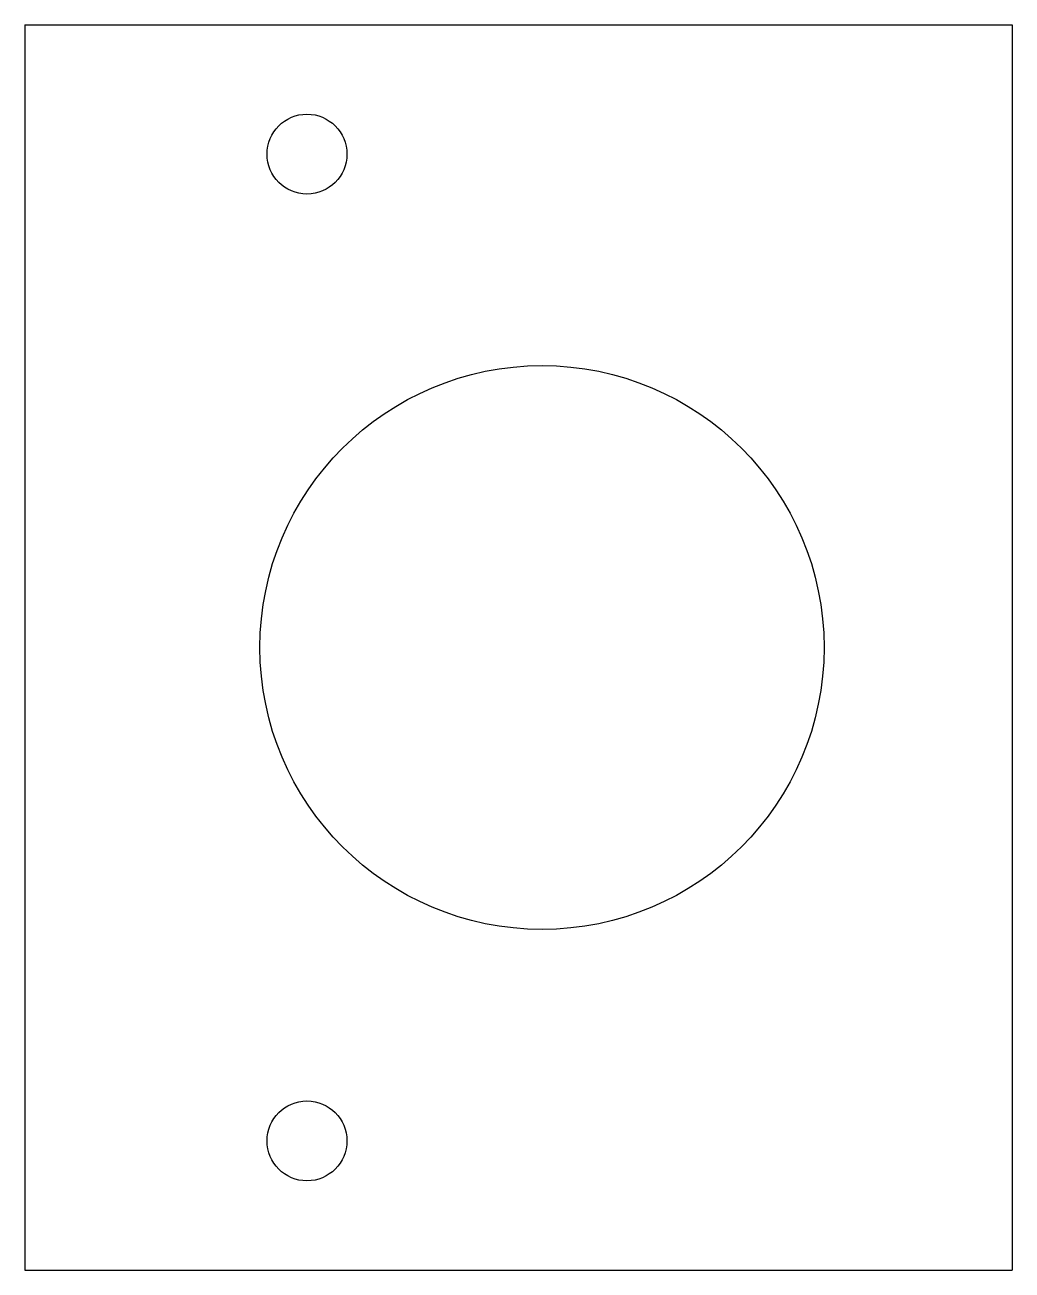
# Model space of a CAD drawing. Header units: millimetres. Extents: x 0 to 42, y 0 to 53.
import ezdxf

# ---------------------------------------------------------------- set-up
doc = ezdxf.new("R2010")
doc.units = ezdxf.units.MM

msp = doc.modelspace()

# ---------------------------------------------------------------- linework, layer by layer
for p, q in [((0, 53), (0, 0)), ((0, 53), (42, 53)), ((42, 53), (42, 0)), ((0, 0), (42, 0))]:
    msp.add_line(p, q)
for centre, radius in [((12, 47.5), 1.7), ((22, 26.5), 12), ((12, 5.5), 1.7)]:
    msp.add_circle(centre, radius)

doc.saveas('drawing.dxf')
